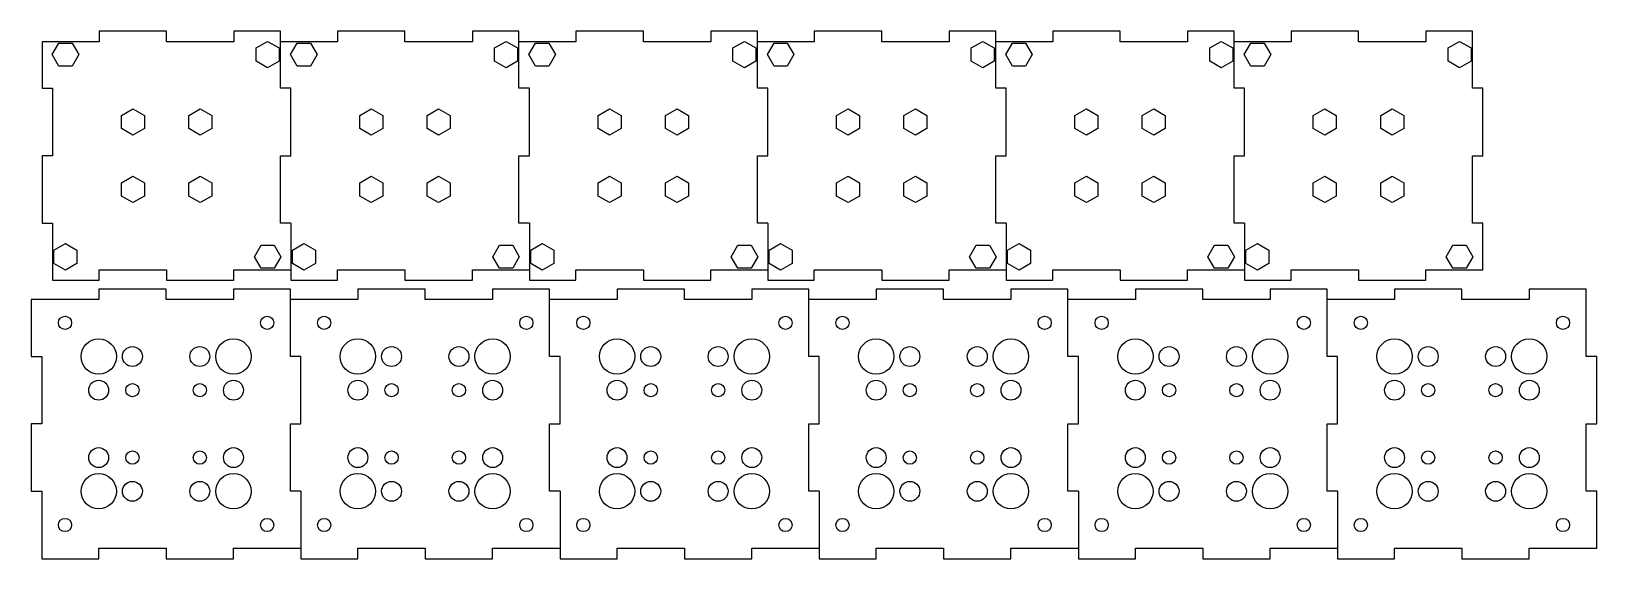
# Model space of a CAD drawing. Extents: x -2 to 352, y 0 to 119.
import ezdxf

# ---------------------------------------------------------------- set-up
doc = ezdxf.new("R2010")
doc.units = 0
doc.layers.get('0').update_dxf_attribs({"linetype": 'CONTINUOUS'})

msp = doc.modelspace()

# ---------------------------------------------------------------- linework, layer by layer
for p, q in [((13, 116.91), (0.11, 116.91)), ((0.11, 116.91), (0.11, 106.37)), ((28.24, 119.26), (13, 119.26)), ((13, 119.26), (13, 116.91)), ((28.24, 116.91), (28.24, 119.26)), ((43.48, 116.91), (28.24, 116.91)), ((54.02, 119.26), (43.48, 119.26)), ((43.48, 119.26), (43.48, 116.91)), ((48.5, 115.49), (51.1, 116.99)), ((51.1, 116.99), (53.7, 115.49)), ((54.02, 106.37), (54.02, 119.26)), ((66.91, 116.91), (54.02, 116.91)), ((82.15, 119.26), (66.91, 119.26)), ((66.91, 119.26), (66.91, 116.91)), ((82.15, 116.91), (82.15, 119.26)), ((97.39, 116.91), (82.15, 116.91)), ((107.93, 119.26), (97.39, 119.26)), ((97.39, 119.26), (97.39, 116.91)), ((102.41, 115.49), (105.01, 116.99)), ((105.01, 116.99), (107.61, 115.49)), ((107.93, 106.37), (107.93, 119.26)), ((120.82, 116.91), (107.93, 116.91)), ((136.06, 119.26), (120.82, 119.26)), ((120.82, 119.26), (120.82, 116.91)), ((136.06, 116.91), (136.06, 119.26)), ((151.3, 116.91), (136.06, 116.91)), ((161.84, 119.26), (151.3, 119.26)), ((151.3, 119.26), (151.3, 116.91)), ((156.32, 115.49), (158.92, 116.99)), ((158.92, 116.99), (161.52, 115.49)), ((161.84, 106.37), (161.84, 119.26)), ((174.73, 116.91), (161.84, 116.91)), ((189.97, 119.26), (174.73, 119.26)), ((174.73, 119.26), (174.73, 116.91)), ((189.97, 116.91), (189.97, 119.26)), ((205.21, 116.91), (189.97, 116.91)), ((215.75, 119.26), (205.21, 119.26)), ((205.21, 119.26), (205.21, 116.91)), ((210.23, 115.49), (212.83, 116.99)), ((212.83, 116.99), (215.43, 115.49)), ((215.75, 106.37), (215.75, 119.26)), ((228.64, 116.91), (215.75, 116.91)), ((243.88, 119.26), (228.64, 119.26)), ((228.64, 119.26), (228.64, 116.91)), ((243.88, 116.91), (243.88, 119.26)), ((259.12, 116.91), (243.88, 116.91)), ((269.66, 119.26), (259.12, 119.26)), ((259.12, 119.26), (259.12, 116.91)), ((264.14, 115.49), (266.74, 116.99)), ((266.74, 116.99), (269.34, 115.49)), ((269.66, 106.37), (269.66, 119.26)), ((282.55, 116.91), (269.66, 116.91)), ((297.79, 119.26), (282.55, 119.26)), ((282.55, 119.26), (282.55, 116.91)), ((297.79, 116.91), (297.79, 119.26)), ((313.03, 116.91), (297.79, 116.91)), ((323.57, 119.26), (313.03, 119.26)), ((313.03, 119.26), (313.03, 116.91)), ((318.05, 115.49), (320.65, 116.99)), ((320.65, 116.99), (323.25, 115.49)), ((323.57, 106.37), (323.57, 119.26)), ((2.38, 113.99), (3.88, 116.59)), ((3.88, 111.39), (2.38, 113.99)), ((3.88, 116.59), (6.88, 116.59)), ((6.88, 116.59), (8.38, 113.99)), ((8.38, 113.99), (6.88, 111.39)), ((48.5, 112.49), (48.5, 115.49)), ((53.7, 115.49), (53.7, 112.49)), ((56.29, 113.99), (57.79, 116.59)), ((57.79, 111.39), (56.29, 113.99)), ((57.79, 116.59), (60.79, 116.59)), ((60.79, 116.59), (62.29, 113.99)), ((62.29, 113.99), (60.79, 111.39)), ((102.41, 112.49), (102.41, 115.49)), ((107.61, 115.49), (107.61, 112.49)), ((110.2, 113.99), (111.7, 116.59)), ((111.7, 111.39), (110.2, 113.99)), ((111.7, 116.59), (114.7, 116.59)), ((114.7, 116.59), (116.2, 113.99)), ((116.2, 113.99), (114.7, 111.39)), ((156.32, 112.49), (156.32, 115.49)), ((161.52, 115.49), (161.52, 112.49)), ((164.11, 113.99), (165.61, 116.59)), ((165.61, 111.39), (164.11, 113.99)), ((165.61, 116.59), (168.61, 116.59)), ((168.61, 116.59), (170.11, 113.99)), ((170.11, 113.99), (168.61, 111.39)), ((210.23, 112.49), (210.23, 115.49)), ((215.43, 115.49), (215.43, 112.49)), ((218.02, 113.99), (219.52, 116.59)), ((219.52, 111.39), (218.02, 113.99)), ((219.52, 116.59), (222.52, 116.59)), ((222.52, 116.59), (224.02, 113.99)), ((224.02, 113.99), (222.52, 111.39)), ((264.14, 112.49), (264.14, 115.49)), ((269.34, 115.49), (269.34, 112.49)), ((271.93, 113.99), (273.43, 116.59)), ((273.43, 111.39), (271.93, 113.99)), ((273.43, 116.59), (276.43, 116.59)), ((276.43, 116.59), (277.93, 113.99)), ((277.93, 113.99), (276.43, 111.39)), ((318.05, 112.49), (318.05, 115.49)), ((323.25, 115.49), (323.25, 112.49)), ((6.88, 111.39), (3.88, 111.39)), ((51.1, 110.99), (48.5, 112.49)), ((53.7, 112.49), (51.1, 110.99)), ((60.79, 111.39), (57.79, 111.39)), ((105.01, 110.99), (102.41, 112.49)), ((107.61, 112.49), (105.01, 110.99)), ((114.7, 111.39), (111.7, 111.39)), ((158.92, 110.99), (156.32, 112.49)), ((161.52, 112.49), (158.92, 110.99)), ((168.61, 111.39), (165.61, 111.39)), ((212.83, 110.99), (210.23, 112.49)), ((215.43, 112.49), (212.83, 110.99)), ((222.52, 111.39), (219.52, 111.39)), ((266.74, 110.99), (264.14, 112.49)), ((269.34, 112.49), (266.74, 110.99)), ((276.43, 111.39), (273.43, 111.39)), ((320.65, 110.99), (318.05, 112.49)), ((323.25, 112.49), (320.65, 110.99)), ((0.11, 106.37), (2.46, 106.37)), ((2.46, 106.37), (2.46, 91.13)), ((56.37, 106.37), (54.02, 106.37)), ((56.37, 91.13), (56.37, 106.37)), ((110.28, 106.37), (107.93, 106.37)), ((110.28, 91.13), (110.28, 106.37)), ((164.19, 106.37), (161.84, 106.37)), ((164.19, 91.13), (164.19, 106.37)), ((218.1, 106.37), (215.75, 106.37)), ((218.1, 91.13), (218.1, 106.37)), ((272.01, 106.37), (269.66, 106.37)), ((272.01, 91.13), (272.01, 106.37)), ((325.92, 106.37), (323.57, 106.37)), ((325.92, 91.13), (325.92, 106.37)), ((18.02, 100.25), (20.62, 101.75)), ((18.02, 97.25), (18.02, 100.25)), ((20.62, 101.75), (23.22, 100.25)), ((23.22, 100.25), (23.22, 97.25)), ((33.26, 100.25), (35.86, 101.75)), ((33.26, 97.25), (33.26, 100.25)), ((35.86, 101.75), (38.46, 100.25)), ((38.46, 100.25), (38.46, 97.25)), ((71.93, 100.25), (74.53, 101.75)), ((71.93, 97.25), (71.93, 100.25)), ((74.53, 101.75), (77.13, 100.25)), ((77.13, 100.25), (77.13, 97.25)), ((87.17, 100.25), (89.77, 101.75)), ((87.17, 97.25), (87.17, 100.25)), ((89.77, 101.75), (92.37, 100.25)), ((92.37, 100.25), (92.37, 97.25)), ((125.84, 100.25), (128.44, 101.75)), ((125.84, 97.25), (125.84, 100.25)), ((128.44, 101.75), (131.04, 100.25)), ((131.04, 100.25), (131.04, 97.25)), ((141.08, 100.25), (143.68, 101.75)), ((141.08, 97.25), (141.08, 100.25)), ((143.68, 101.75), (146.28, 100.25)), ((146.28, 100.25), (146.28, 97.25)), ((179.75, 100.25), (182.35, 101.75)), ((179.75, 97.25), (179.75, 100.25)), ((182.35, 101.75), (184.95, 100.25)), ((184.95, 100.25), (184.95, 97.25)), ((194.99, 100.25), (197.59, 101.75)), ((194.99, 97.25), (194.99, 100.25)), ((197.59, 101.75), (200.19, 100.25)), ((200.19, 100.25), (200.19, 97.25)), ((233.66, 100.25), (236.26, 101.75)), ((233.66, 97.25), (233.66, 100.25)), ((236.26, 101.75), (238.86, 100.25)), ((238.86, 100.25), (238.86, 97.25)), ((248.9, 100.25), (251.5, 101.75)), ((248.9, 97.25), (248.9, 100.25)), ((251.5, 101.75), (254.1, 100.25)), ((254.1, 100.25), (254.1, 97.25)), ((287.57, 100.25), (290.17, 101.75)), ((287.57, 97.25), (287.57, 100.25)), ((290.17, 101.75), (292.77, 100.25)), ((292.77, 100.25), (292.77, 97.25)), ((302.81, 100.25), (305.41, 101.75)), ((302.81, 97.25), (302.81, 100.25)), ((305.41, 101.75), (308.01, 100.25)), ((308.01, 100.25), (308.01, 97.25)), ((20.62, 95.75), (18.02, 97.25)), ((23.22, 97.25), (20.62, 95.75)), ((35.86, 95.75), (33.26, 97.25)), ((38.46, 97.25), (35.86, 95.75)), ((74.53, 95.75), (71.93, 97.25)), ((77.13, 97.25), (74.53, 95.75)), ((89.77, 95.75), (87.17, 97.25)), ((92.37, 97.25), (89.77, 95.75)), ((128.44, 95.75), (125.84, 97.25)), ((131.04, 97.25), (128.44, 95.75)), ((143.68, 95.75), (141.08, 97.25)), ((146.28, 97.25), (143.68, 95.75)), ((182.35, 95.75), (179.75, 97.25)), ((184.95, 97.25), (182.35, 95.75)), ((197.59, 95.75), (194.99, 97.25)), ((200.19, 97.25), (197.59, 95.75)), ((236.26, 95.75), (233.66, 97.25)), ((238.86, 97.25), (236.26, 95.75)), ((251.5, 95.75), (248.9, 97.25)), ((254.1, 97.25), (251.5, 95.75)), ((290.17, 95.75), (287.57, 97.25)), ((292.77, 97.25), (290.17, 95.75)), ((305.41, 95.75), (302.81, 97.25)), ((308.01, 97.25), (305.41, 95.75)), ((2.46, 91.13), (0.11, 91.13)), ((0.11, 91.13), (0.11, 75.89)), ((54.02, 75.89), (54.02, 91.13)), ((54.02, 91.13), (56.37, 91.13)), ((107.93, 75.89), (107.93, 91.13)), ((107.93, 91.13), (110.28, 91.13)), ((161.84, 75.89), (161.84, 91.13)), ((161.84, 91.13), (164.19, 91.13)), ((215.75, 75.89), (215.75, 91.13)), ((215.75, 91.13), (218.1, 91.13)), ((269.66, 75.89), (269.66, 91.13)), ((269.66, 91.13), (272.01, 91.13)), ((323.57, 75.89), (323.57, 91.13)), ((323.57, 91.13), (325.92, 91.13)), ((18.02, 85.01), (20.62, 86.51)), ((18.02, 82.01), (18.02, 85.01)), ((20.62, 86.51), (23.22, 85.01)), ((23.22, 85.01), (23.22, 82.01)), ((33.26, 85.01), (35.86, 86.51)), ((33.26, 82.01), (33.26, 85.01)), ((35.86, 86.51), (38.46, 85.01)), ((38.46, 85.01), (38.46, 82.01)), ((71.93, 85.01), (74.53, 86.51)), ((71.93, 82.01), (71.93, 85.01)), ((74.53, 86.51), (77.13, 85.01)), ((77.13, 85.01), (77.13, 82.01)), ((87.17, 85.01), (89.77, 86.51)), ((87.17, 82.01), (87.17, 85.01)), ((89.77, 86.51), (92.37, 85.01)), ((92.37, 85.01), (92.37, 82.01)), ((125.84, 85.01), (128.44, 86.51)), ((125.84, 82.01), (125.84, 85.01)), ((128.44, 86.51), (131.04, 85.01)), ((131.04, 85.01), (131.04, 82.01)), ((141.08, 85.01), (143.68, 86.51)), ((141.08, 82.01), (141.08, 85.01)), ((143.68, 86.51), (146.28, 85.01)), ((146.28, 85.01), (146.28, 82.01)), ((179.75, 85.01), (182.35, 86.51)), ((179.75, 82.01), (179.75, 85.01)), ((182.35, 86.51), (184.95, 85.01)), ((184.95, 85.01), (184.95, 82.01)), ((194.99, 85.01), (197.59, 86.51)), ((194.99, 82.01), (194.99, 85.01)), ((197.59, 86.51), (200.19, 85.01)), ((200.19, 85.01), (200.19, 82.01)), ((233.66, 85.01), (236.26, 86.51)), ((233.66, 82.01), (233.66, 85.01)), ((236.26, 86.51), (238.86, 85.01)), ((238.86, 85.01), (238.86, 82.01)), ((248.9, 85.01), (251.5, 86.51)), ((248.9, 82.01), (248.9, 85.01)), ((251.5, 86.51), (254.1, 85.01)), ((254.1, 85.01), (254.1, 82.01)), ((287.57, 85.01), (290.17, 86.51)), ((287.57, 82.01), (287.57, 85.01)), ((290.17, 86.51), (292.77, 85.01)), ((292.77, 85.01), (292.77, 82.01)), ((302.81, 85.01), (305.41, 86.51)), ((302.81, 82.01), (302.81, 85.01)), ((305.41, 86.51), (308.01, 85.01)), ((308.01, 85.01), (308.01, 82.01)), ((20.62, 80.51), (18.02, 82.01)), ((23.22, 82.01), (20.62, 80.51)), ((35.86, 80.51), (33.26, 82.01)), ((38.46, 82.01), (35.86, 80.51)), ((74.53, 80.51), (71.93, 82.01)), ((77.13, 82.01), (74.53, 80.51)), ((89.77, 80.51), (87.17, 82.01)), ((92.37, 82.01), (89.77, 80.51)), ((128.44, 80.51), (125.84, 82.01)), ((131.04, 82.01), (128.44, 80.51)), ((143.68, 80.51), (141.08, 82.01)), ((146.28, 82.01), (143.68, 80.51)), ((182.35, 80.51), (179.75, 82.01)), ((184.95, 82.01), (182.35, 80.51)), ((197.59, 80.51), (194.99, 82.01)), ((200.19, 82.01), (197.59, 80.51)), ((236.26, 80.51), (233.66, 82.01)), ((238.86, 82.01), (236.26, 80.51)), ((251.5, 80.51), (248.9, 82.01)), ((254.1, 82.01), (251.5, 80.51)), ((290.17, 80.51), (287.57, 82.01)), ((292.77, 82.01), (290.17, 80.51)), ((305.41, 80.51), (302.81, 82.01)), ((308.01, 82.01), (305.41, 80.51)), ((0.11, 75.89), (2.46, 75.89)), ((2.46, 75.89), (2.46, 63)), ((56.37, 75.89), (54.02, 75.89)), ((56.37, 75.89), (56.37, 63)), ((110.28, 75.89), (107.93, 75.89)), ((110.28, 75.89), (110.28, 63)), ((164.19, 75.89), (161.84, 75.89)), ((164.19, 75.89), (164.19, 63)), ((218.1, 75.89), (215.75, 75.89)), ((218.1, 75.89), (218.1, 63)), ((272.01, 75.89), (269.66, 75.89)), ((272.01, 75.89), (272.01, 63)), ((325.92, 75.89), (323.57, 75.89)), ((325.92, 65.35), (325.92, 75.89)), ((2.78, 69.77), (5.38, 71.27)), ((5.38, 71.27), (7.98, 69.77)), ((48.1, 68.27), (49.6, 70.87)), ((49.6, 70.87), (52.6, 70.87)), ((52.6, 70.87), (54.1, 68.27)), ((56.69, 69.77), (59.29, 71.27)), ((59.29, 71.27), (61.89, 69.77)), ((102.01, 68.27), (103.51, 70.87)), ((103.51, 70.87), (106.51, 70.87)), ((106.51, 70.87), (108.01, 68.27)), ((110.6, 69.77), (113.2, 71.27)), ((113.2, 71.27), (115.8, 69.77)), ((155.92, 68.27), (157.42, 70.87)), ((157.42, 70.87), (160.42, 70.87)), ((160.42, 70.87), (161.92, 68.27)), ((164.51, 69.77), (167.11, 71.27)), ((167.11, 71.27), (169.71, 69.77)), ((209.83, 68.27), (211.33, 70.87)), ((211.33, 70.87), (214.33, 70.87)), ((214.33, 70.87), (215.83, 68.27)), ((218.42, 69.77), (221.02, 71.27)), ((221.02, 71.27), (223.62, 69.77)), ((263.74, 68.27), (265.24, 70.87)), ((265.24, 70.87), (268.24, 70.87)), ((268.24, 70.87), (269.74, 68.27)), ((272.33, 69.77), (274.93, 71.27)), ((274.93, 71.27), (277.53, 69.77)), ((317.65, 68.27), (319.15, 70.87)), ((319.15, 70.87), (322.15, 70.87)), ((322.15, 70.87), (323.65, 68.27)), ((2.78, 66.77), (2.78, 69.77)), ((7.98, 69.77), (7.98, 66.77)), ((49.6, 65.67), (48.1, 68.27)), ((54.1, 68.27), (52.6, 65.67)), ((56.69, 66.77), (56.69, 69.77)), ((61.89, 69.77), (61.89, 66.77)), ((103.51, 65.67), (102.01, 68.27)), ((108.01, 68.27), (106.51, 65.67)), ((110.6, 66.77), (110.6, 69.77)), ((115.8, 69.77), (115.8, 66.77)), ((157.42, 65.67), (155.92, 68.27)), ((161.92, 68.27), (160.42, 65.67)), ((164.51, 66.77), (164.51, 69.77)), ((169.71, 69.77), (169.71, 66.77)), ((211.33, 65.67), (209.83, 68.27)), ((215.83, 68.27), (214.33, 65.67)), ((218.42, 66.77), (218.42, 69.77)), ((223.62, 69.77), (223.62, 66.77)), ((265.24, 65.67), (263.74, 68.27)), ((269.74, 68.27), (268.24, 65.67)), ((272.33, 66.77), (272.33, 69.77)), ((277.53, 69.77), (277.53, 66.77)), ((319.15, 65.67), (317.65, 68.27)), ((323.65, 68.27), (322.15, 65.67)), ((5.38, 65.27), (2.78, 66.77)), ((7.98, 66.77), (5.38, 65.27)), ((13, 63), (13, 65.35)), ((13, 65.35), (28.24, 65.35)), ((28.24, 65.35), (28.24, 63)), ((43.48, 63), (43.48, 65.35)), ((43.48, 65.35), (56.37, 65.35)), ((52.6, 65.67), (49.6, 65.67)), ((59.29, 65.27), (56.69, 66.77)), ((61.89, 66.77), (59.29, 65.27)), ((66.91, 63), (66.91, 65.35)), ((66.91, 65.35), (82.15, 65.35)), ((82.15, 65.35), (82.15, 63)), ((97.39, 63), (97.39, 65.35)), ((97.39, 65.35), (110.28, 65.35)), ((106.51, 65.67), (103.51, 65.67)), ((113.2, 65.27), (110.6, 66.77)), ((115.8, 66.77), (113.2, 65.27)), ((120.82, 63), (120.82, 65.35)), ((120.82, 65.35), (136.06, 65.35)), ((136.06, 65.35), (136.06, 63)), ((151.3, 63), (151.3, 65.35)), ((151.3, 65.35), (164.19, 65.35)), ((160.42, 65.67), (157.42, 65.67)), ((167.11, 65.27), (164.51, 66.77)), ((169.71, 66.77), (167.11, 65.27)), ((174.73, 63), (174.73, 65.35)), ((174.73, 65.35), (189.97, 65.35)), ((189.97, 65.35), (189.97, 63)), ((205.21, 63), (205.21, 65.35)), ((205.21, 65.35), (218.1, 65.35)), ((214.33, 65.67), (211.33, 65.67)), ((221.02, 65.27), (218.42, 66.77)), ((223.62, 66.77), (221.02, 65.27)), ((228.64, 63), (228.64, 65.35)), ((228.64, 65.35), (243.88, 65.35)), ((243.88, 65.35), (243.88, 63)), ((259.12, 63), (259.12, 65.35)), ((259.12, 65.35), (272.01, 65.35)), ((268.24, 65.67), (265.24, 65.67)), ((274.93, 65.27), (272.33, 66.77)), ((277.53, 66.77), (274.93, 65.27)), ((282.55, 63), (282.55, 65.35)), ((282.55, 65.35), (297.79, 65.35)), ((297.79, 65.35), (297.79, 63)), ((313.03, 63), (313.03, 65.35)), ((313.03, 65.35), (325.92, 65.35)), ((322.15, 65.67), (319.15, 65.67)), ((2.46, 63), (13, 63)), ((28.13, 60.96), (12.89, 60.96)), ((12.89, 60.96), (12.89, 58.61)), ((28.13, 58.61), (28.13, 60.96)), ((28.24, 63), (43.48, 63)), ((56.26, 60.96), (43.37, 60.96)), ((43.37, 60.96), (43.37, 58.61)), ((56.26, 45.72), (56.26, 60.96)), ((56.37, 63), (66.91, 63)), ((86.74, 60.96), (71.5, 60.96)), ((71.5, 60.96), (71.5, 58.61)), ((82.15, 63), (97.39, 63)), ((86.74, 58.61), (86.74, 60.96)), ((114.87, 60.96), (101.98, 60.96)), ((101.98, 60.96), (101.98, 58.61)), ((110.28, 63), (120.82, 63)), ((114.87, 45.72), (114.87, 60.96)), ((145.35, 60.96), (130.11, 60.96)), ((130.11, 60.96), (130.11, 58.61)), ((136.06, 63), (151.3, 63)), ((145.35, 58.61), (145.35, 60.96)), ((173.48, 60.96), (160.59, 60.96)), ((160.59, 60.96), (160.59, 58.61)), ((164.19, 63), (174.73, 63)), ((173.48, 45.72), (173.48, 60.96)), ((203.96, 60.96), (188.72, 60.96)), ((188.72, 60.96), (188.72, 58.61)), ((189.97, 63), (205.21, 63)), ((203.96, 58.61), (203.96, 60.96)), ((218.1, 63), (228.64, 63)), ((232.09, 60.96), (219.2, 60.96)), ((219.2, 60.96), (219.2, 58.61)), ((232.09, 45.72), (232.09, 60.96)), ((243.88, 63), (259.12, 63)), ((262.57, 60.96), (247.33, 60.96)), ((247.33, 60.96), (247.33, 58.61)), ((262.57, 58.61), (262.57, 60.96)), ((272.01, 63), (282.55, 63)), ((290.7, 60.96), (277.81, 60.96)), ((277.81, 60.96), (277.81, 58.61)), ((290.7, 45.72), (290.7, 60.96)), ((297.79, 63), (313.03, 63)), ((321.18, 60.96), (305.94, 60.96)), ((305.94, 60.96), (305.94, 58.61)), ((321.18, 58.61), (321.18, 60.96)), ((349.31, 60.96), (336.42, 60.96)), ((336.42, 60.96), (336.42, 58.61)), ((349.31, 45.72), (349.31, 60.96)), ((12.89, 58.61), (-2.35, 58.61)), ((-2.35, 58.61), (-2.35, 45.72)), ((43.37, 58.61), (28.13, 58.61)), ((71.5, 58.61), (56.26, 58.61)), ((101.98, 58.61), (86.74, 58.61)), ((130.11, 58.61), (114.87, 58.61)), ((160.59, 58.61), (145.35, 58.61)), ((188.72, 58.61), (173.48, 58.61)), ((219.2, 58.61), (203.96, 58.61)), ((247.33, 58.61), (232.09, 58.61)), ((277.81, 58.61), (262.57, 58.61)), ((305.94, 58.61), (290.7, 58.61)), ((336.42, 58.61), (321.18, 58.61)), ((-2.35, 45.72), (0, 45.72)), ((0, 45.72), (0, 30.48)), ((58.61, 45.72), (56.26, 45.72)), ((58.61, 30.48), (58.61, 45.72)), ((117.22, 45.72), (114.87, 45.72)), ((117.22, 30.48), (117.22, 45.72)), ((175.83, 45.72), (173.48, 45.72)), ((175.83, 30.48), (175.83, 45.72)), ((234.44, 45.72), (232.09, 45.72)), ((234.44, 30.48), (234.44, 45.72)), ((293.05, 45.72), (290.7, 45.72)), ((293.05, 30.48), (293.05, 45.72)), ((351.66, 45.72), (349.31, 45.72)), ((351.66, 30.48), (351.66, 45.72)), ((0, 30.48), (-2.35, 30.48)), ((-2.35, 30.48), (-2.35, 15.24)), ((56.26, 15.24), (56.26, 30.48)), ((56.26, 30.48), (58.61, 30.48)), ((114.87, 15.24), (114.87, 30.48)), ((114.87, 30.48), (117.22, 30.48)), ((173.48, 15.24), (173.48, 30.48)), ((173.48, 30.48), (175.83, 30.48)), ((232.09, 15.24), (232.09, 30.48)), ((232.09, 30.48), (234.44, 30.48)), ((290.7, 15.24), (290.7, 30.48)), ((290.7, 30.48), (293.05, 30.48)), ((349.31, 15.24), (349.31, 30.48)), ((349.31, 30.48), (351.66, 30.48)), ((-2.35, 15.24), (0, 15.24)), ((0, 15.24), (0, 0)), ((58.61, 15.24), (56.26, 15.24)), ((58.61, 15.24), (58.61, 0)), ((117.22, 15.24), (114.87, 15.24)), ((117.22, 15.24), (117.22, 0)), ((175.83, 15.24), (173.48, 15.24)), ((175.83, 15.24), (175.83, 0)), ((234.44, 15.24), (232.09, 15.24)), ((234.44, 15.24), (234.44, 0)), ((293.05, 15.24), (290.7, 15.24)), ((293.05, 15.24), (293.05, 0)), ((351.66, 15.24), (349.31, 15.24)), ((351.66, 2.35), (351.66, 15.24)), ((0, 0), (12.89, 0)), ((12.89, 0), (12.89, 2.35)), ((12.89, 2.35), (28.13, 2.35)), ((28.13, 2.35), (28.13, 0)), ((28.13, 0), (43.37, 0)), ((43.37, 0), (43.37, 2.35)), ((43.37, 2.35), (58.61, 2.35)), ((58.61, 0), (71.5, 0)), ((71.5, 0), (71.5, 2.35)), ((71.5, 2.35), (86.74, 2.35)), ((86.74, 2.35), (86.74, 0)), ((86.74, 0), (101.98, 0)), ((101.98, 0), (101.98, 2.35)), ((101.98, 2.35), (117.22, 2.35)), ((117.22, 0), (130.11, 0)), ((130.11, 0), (130.11, 2.35)), ((130.11, 2.35), (145.35, 2.35)), ((145.35, 2.35), (145.35, 0)), ((145.35, 0), (160.59, 0)), ((160.59, 0), (160.59, 2.35)), ((160.59, 2.35), (175.83, 2.35)), ((175.83, 0), (188.72, 0)), ((188.72, 0), (188.72, 2.35)), ((188.72, 2.35), (203.96, 2.35)), ((203.96, 2.35), (203.96, 0)), ((203.96, 0), (219.2, 0)), ((219.2, 0), (219.2, 2.35)), ((219.2, 2.35), (234.44, 2.35)), ((234.44, 0), (247.33, 0)), ((247.33, 0), (247.33, 2.35)), ((247.33, 2.35), (262.57, 2.35)), ((262.57, 2.35), (262.57, 0)), ((262.57, 0), (277.81, 0)), ((277.81, 0), (277.81, 2.35)), ((277.81, 2.35), (293.05, 2.35)), ((293.05, 0), (305.94, 0)), ((305.94, 0), (305.94, 2.35)), ((305.94, 2.35), (321.18, 2.35)), ((321.18, 2.35), (321.18, 0)), ((321.18, 0), (336.42, 0)), ((336.42, 0), (336.42, 2.35)), ((336.42, 2.35), (351.66, 2.35))]:
    msp.add_line(p, q)
for centre, radius in [((5.27, 53.34), 1.5), ((50.99, 53.34), 1.5), ((63.88, 53.34), 1.5), ((109.6, 53.34), 1.5), ((122.49, 53.34), 1.5), ((168.21, 53.34), 1.5), ((181.1, 53.34), 1.5), ((226.82, 53.34), 1.5), ((239.71, 53.34), 1.5), ((285.43, 53.34), 1.5), ((298.32, 53.34), 1.5), ((344.04, 53.34), 1.5), ((12.89, 45.72), 4), ((43.37, 45.72), 4), ((71.5, 45.72), 4), ((101.98, 45.72), 4), ((130.11, 45.72), 4), ((160.59, 45.72), 4), ((188.72, 45.72), 4), ((219.2, 45.72), 4), ((247.33, 45.72), 4), ((277.81, 45.72), 4), ((305.94, 45.72), 4), ((336.42, 45.72), 4), ((20.51, 45.72), 2.25), ((35.75, 45.72), 2.25), ((79.12, 45.72), 2.25), ((94.36, 45.72), 2.25), ((137.73, 45.72), 2.25), ((152.97, 45.72), 2.25), ((196.34, 45.72), 2.25), ((211.58, 45.72), 2.25), ((254.95, 45.72), 2.25), ((270.19, 45.72), 2.25), ((313.56, 45.72), 2.25), ((328.8, 45.72), 2.25), ((12.89, 38.1), 2.25), ((20.51, 38.1), 1.5), ((35.75, 38.1), 1.5), ((43.37, 38.1), 2.25), ((71.5, 38.1), 2.25), ((79.12, 38.1), 1.5), ((94.36, 38.1), 1.5), ((101.98, 38.1), 2.25), ((130.11, 38.1), 2.25), ((137.73, 38.1), 1.5), ((152.97, 38.1), 1.5), ((160.59, 38.1), 2.25), ((188.72, 38.1), 2.25), ((196.34, 38.1), 1.5), ((211.58, 38.1), 1.5), ((219.2, 38.1), 2.25), ((247.33, 38.1), 2.25), ((254.95, 38.1), 1.5), ((270.19, 38.1), 1.5), ((277.81, 38.1), 2.25), ((305.94, 38.1), 2.25), ((313.56, 38.1), 1.5), ((328.8, 38.1), 1.5), ((336.42, 38.1), 2.25), ((12.89, 22.86), 2.25), ((43.37, 22.86), 2.25), ((71.5, 22.86), 2.25), ((101.98, 22.86), 2.25), ((130.11, 22.86), 2.25), ((160.59, 22.86), 2.25), ((188.72, 22.86), 2.25), ((219.2, 22.86), 2.25), ((247.33, 22.86), 2.25), ((277.81, 22.86), 2.25), ((305.94, 22.86), 2.25), ((336.42, 22.86), 2.25), ((20.51, 22.86), 1.5), ((35.75, 22.86), 1.5), ((79.12, 22.86), 1.5), ((94.36, 22.86), 1.5), ((137.73, 22.86), 1.5), ((152.97, 22.86), 1.5), ((196.34, 22.86), 1.5), ((211.58, 22.86), 1.5), ((254.95, 22.86), 1.5), ((270.19, 22.86), 1.5), ((313.56, 22.86), 1.5), ((328.8, 22.86), 1.5), ((12.89, 15.24), 4), ((43.37, 15.24), 4), ((71.5, 15.24), 4), ((101.98, 15.24), 4), ((130.11, 15.24), 4), ((160.59, 15.24), 4), ((188.72, 15.24), 4), ((219.2, 15.24), 4), ((247.33, 15.24), 4), ((277.81, 15.24), 4), ((305.94, 15.24), 4), ((336.42, 15.24), 4), ((20.51, 15.24), 2.25), ((35.75, 15.24), 2.25), ((79.12, 15.24), 2.25), ((94.36, 15.24), 2.25), ((137.73, 15.24), 2.25), ((152.97, 15.24), 2.25), ((196.34, 15.24), 2.25), ((211.58, 15.24), 2.25), ((254.95, 15.24), 2.25), ((270.19, 15.24), 2.25), ((313.56, 15.24), 2.25), ((328.8, 15.24), 2.25), ((5.27, 7.62), 1.5), ((50.99, 7.62), 1.5), ((63.88, 7.62), 1.5), ((109.6, 7.62), 1.5), ((122.49, 7.62), 1.5), ((168.21, 7.62), 1.5), ((181.1, 7.62), 1.5), ((226.82, 7.62), 1.5), ((239.71, 7.62), 1.5), ((285.43, 7.62), 1.5), ((298.32, 7.62), 1.5), ((344.04, 7.62), 1.5)]:
    msp.add_circle(centre, radius)

doc.saveas('drawing.dxf')
